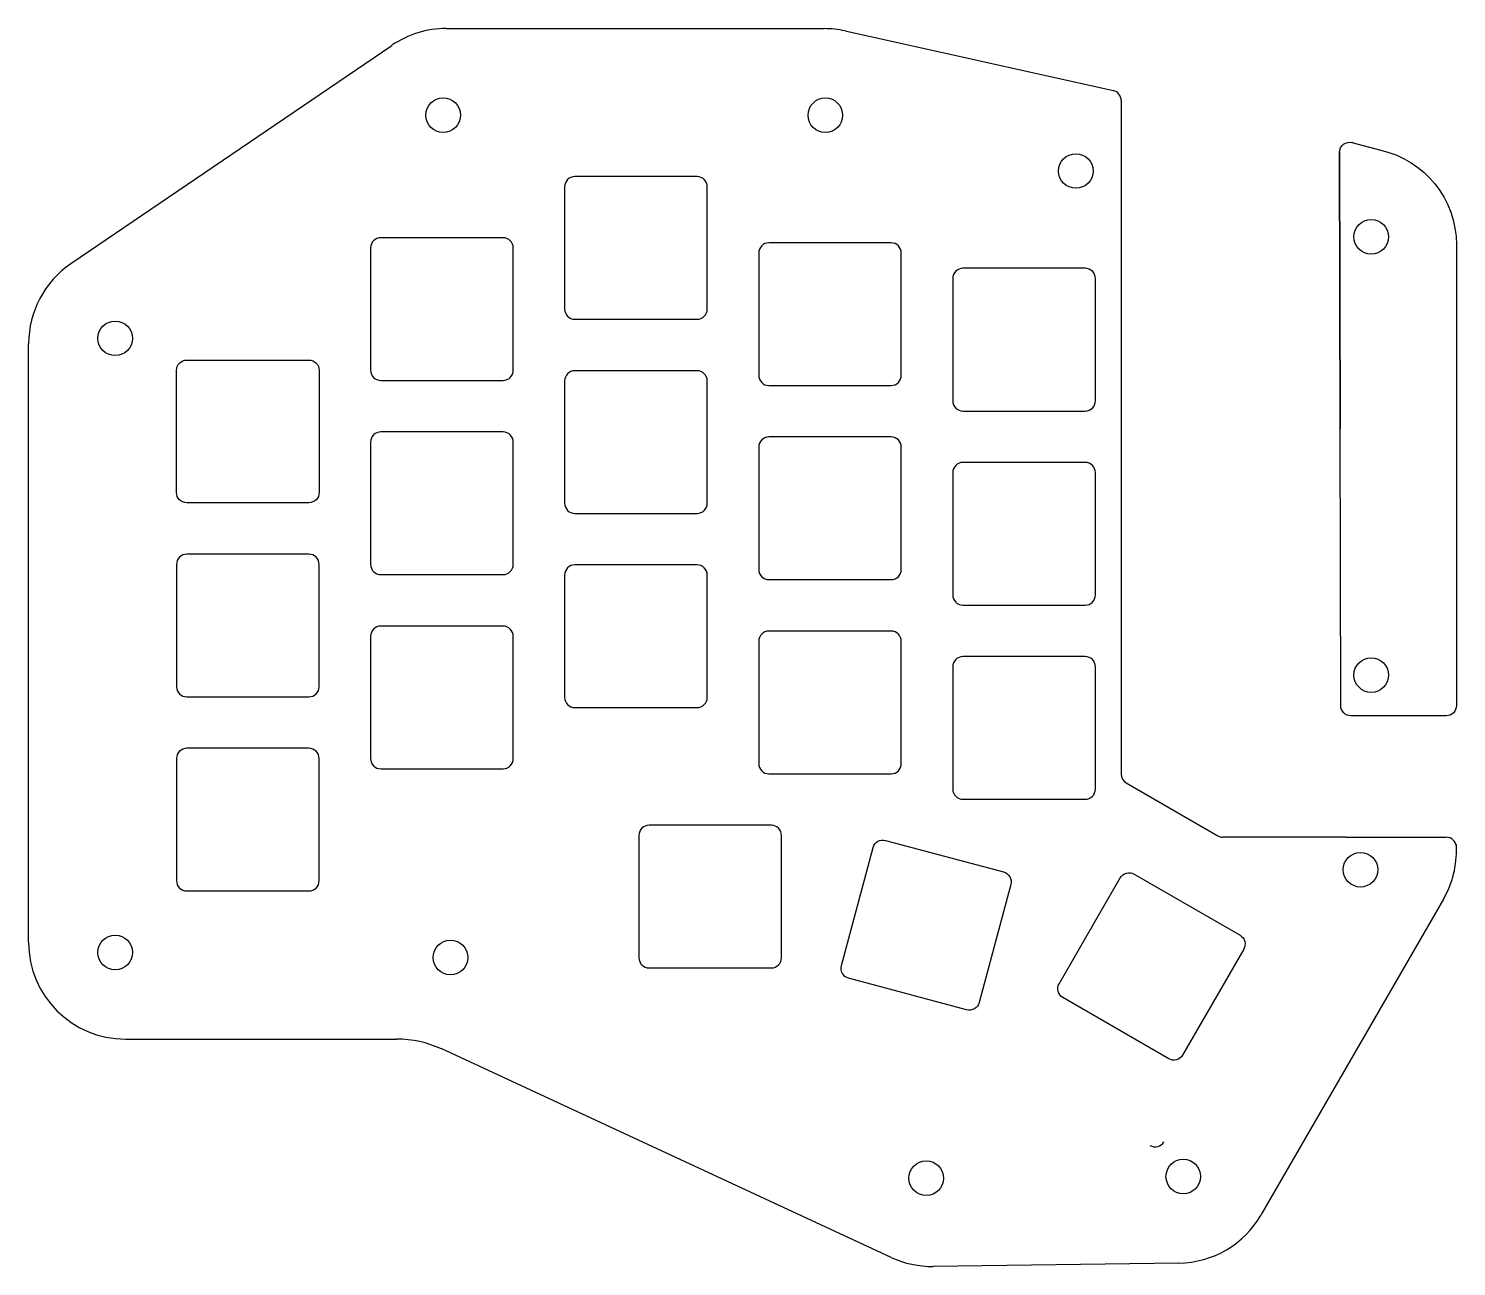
# Model space of a CAD drawing. Header units: millimetres. Extents: x -60 to 81, y -81 to 41.
import ezdxf

# ---------------------------------------------------------------- set-up
doc = ezdxf.new("R2010")
doc.units = ezdxf.units.MM
doc.layers.get('0').update_dxf_attribs({"linetype": 'CONTINUOUS'})

msp = doc.modelspace()

# ---------------------------------------------------------------- linework, layer by layer
for p, q in [((-18.62, 40.58), (18.48, 40.57)), ((20.55, 40.35), (46.73, 34.52)), ((-55.47, 17.51), (-23.97, 38.93)), ((46.73, 34.52), (46.84, 34.49)), ((47.63, 33.52), (47.63, -32.57)), ((69.07, 28.47), (69.13, 1.3)), ((-59.62, -49.08), (-59.62, 9.65)), ((48.12, -33.44), (57.12, -38.63)), ((69.65, -38.77), (57.62, -38.77)), ((69.65, -38.77), (79.54, -38.77)), ((80.54, -40.1), (80.54, -39.5)), ((79.27, -44.85), (61.39, -75.81)), ((-50.12, -58.58), (-23.49, -58.58)), ((25.06, -80.01), (-19.07, -59.55)), ((53.29, -80.56), (29.19, -80.89))]:
    msp.add_line(p, q)
for points in [[(70.19, -26.86, -0.413559), (69.19, -25.86), (69.07, 28.47), (69.07, 28.43, -0.490375), (70.33, 29.39), (70.29, 29.4), (73.11, 28.64, -0.351412), (80.54, 19.37), (80.54, -25.86, -0.414214), (79.54, -26.86)], [(7, 13.05), (7, 25.05, 0.414214), (6, 26.05), (-6, 26.05, 0.414214), (-7, 25.05), (-7, 13.05, 0.414214), (-6, 12.05), (6, 12.05, 0.414214)], [(-25.05, 20.05, 0.414214), (-26.05, 19.05), (-26.05, 7.05, 0.414214), (-25.05, 6.05), (-13.05, 6.05, 0.414214), (-12.05, 7.05), (-12.05, 19.05, 0.414214), (-13.05, 20.05)], [(26.05, 6.55), (26.05, 18.55, 0.414214), (25.05, 19.55), (13.05, 19.55, 0.414214), (12.05, 18.55), (12.05, 6.55, 0.414214), (13.05, 5.55), (25.05, 5.55, 0.414214)], [(45.1, 16.05, 0.414214), (44.1, 17.05), (32.1, 17.05, 0.414214), (31.1, 16.05), (31.1, 4.05, 0.414214), (32.1, 3.05), (44.1, 3.05, 0.414214), (45.1, 4.05)], [(-44.1, 8.05), (-32.1, 8.05, -0.414214), (-31.1, 7.05), (-31.1, -4.95, -0.414214), (-32.1, -5.95), (-44.1, -5.95, -0.414214), (-45.1, -4.95), (-45.1, 7.05, -0.414214)], [(-6, 7, 0.414214), (-7, 6), (-7, -6, 0.414214), (-6, -7), (6, -7, 0.414214), (7, -6), (7, 6, 0.414214), (6, 7)], [(-13.05, -13, 0.414214), (-12.05, -12), (-12.05, 0, 0.414214), (-13.05, 1), (-25.05, 1, 0.414214), (-26.05, 0), (-26.05, -12, 0.414214), (-25.05, -13)], [(25.05, 0.5), (13.05, 0.5, 0.414214), (12.05, -0.5), (12.05, -12.5, 0.414214), (13.05, -13.5), (25.05, -13.5, 0.414214), (26.05, -12.5), (26.05, -0.5, 0.414214)], [(45.1, -15), (45.1, -3, 0.414214), (44.1, -2), (32.1, -2, 0.414214), (31.1, -3), (31.1, -15, 0.414214), (32.1, -16), (44.1, -16, 0.414214)], [(-44.1, -25), (-32.1, -25, 0.414214), (-31.1, -24), (-31.1, -12, 0.414214), (-32.1, -11), (-44.1, -11, 0.414214), (-45.1, -12), (-45.1, -24, 0.414214)], [(-7, -13.05), (-7, -25.05, 0.414214), (-6, -26.05), (6, -26.05, 0.414214), (7, -25.05), (7, -13.05, 0.414214), (6, -12.05), (-6, -12.05, 0.414214)], [(-12.05, -31.06), (-12.05, -19.06, 0.414214), (-13.05, -18.06), (-25.05, -18.06, 0.414214), (-26.05, -19.06), (-26.05, -31.06, 0.414214), (-25.05, -32.06), (-13.05, -32.06, 0.414214)], [(25.05, -18.55), (13.05, -18.55, 0.414214), (12.05, -19.55), (12.05, -31.55, 0.414214), (13.05, -32.55), (25.05, -32.55, 0.414214), (26.05, -31.55), (26.05, -19.55, 0.414214)], [(44.1, -21.05), (32.1, -21.05, 0.414214), (31.1, -22.05), (31.1, -34.05, 0.414214), (32.1, -35.05), (44.1, -35.05, 0.414214), (45.1, -34.05), (45.1, -22.05, 0.414214)], [(-44.1, -44.05), (-32.1, -44.05, 0.414214), (-31.1, -43.05), (-31.1, -31.05, 0.414214), (-32.1, -30.05), (-44.1, -30.05, 0.414214), (-45.1, -31.05), (-45.1, -43.05, 0.414214)], [(1.29, -51.6), (13.29, -51.6, 0.414214), (14.29, -50.6), (14.29, -38.6, 0.414214), (13.29, -37.6), (1.29, -37.6, 0.414214), (0.29, -38.6), (0.29, -50.6, 0.414214)], [(24.5, -39.08), (36.09, -42.18, -0.414214), (36.79, -43.41), (33.69, -55, -0.414214), (32.46, -55.7), (20.87, -52.6, -0.414214), (20.17, -51.37), (23.27, -39.78, -0.414214)], [(53.66, -60.15, -0.414214), (52.3, -60.51), (41.9, -54.51, -0.414214), (41.54, -53.15), (47.54, -42.75, -0.414214), (48.9, -42.39), (59.3, -48.39, -0.414214), (59.66, -49.75)]]:
    msp.add_lwpolyline(points, format="xyb", close=True)
for centre in [(-18.93, 32.08), (18.59, 32.07), (43.18, 26.6), (72.18, 20.14), (-51.12, 10.18), (72.18, -22.86), (71.12, -41.96), (-51.12, -50.08), (-51.12, -50.08), (-18.21, -50.58), (28.5, -72.23), (53.73, -72.07)]:
    msp.add_circle(centre, 1.7)
for centre, radius, start, end in [((-18.62, 31.08), 9.5, 89.9952, 124.2197), ((18.48, 31.07), 9.5, 77.4483, 89.9952), ((46.63, 33.52), 1, 0, 77.4483), ((-50.12, 9.65), 9.5, 124.2197, 180), ((48.63, -32.57), 1, 180, 239.9946), ((57.62, -37.77), 1, 239.9946, 270), ((79.54, -39.77), 1, 2.2309, 90), ((71.04, -40.1), 9.5, -30.0054, 2.2309), ((-50.12, -49.08), 9.5, 180, 270), ((-23.49, -69.08), 10.5, 65.1286, 90), ((50.96, -68.15), 1, 240, 330), ((53.16, -71.06), 9.5, 270.7808, 329.9946), ((29.06, -71.39), 9.5, 245.1286, 270.7808)]:
    msp.add_arc(centre, radius, start, end)

doc.saveas('drawing.dxf')
